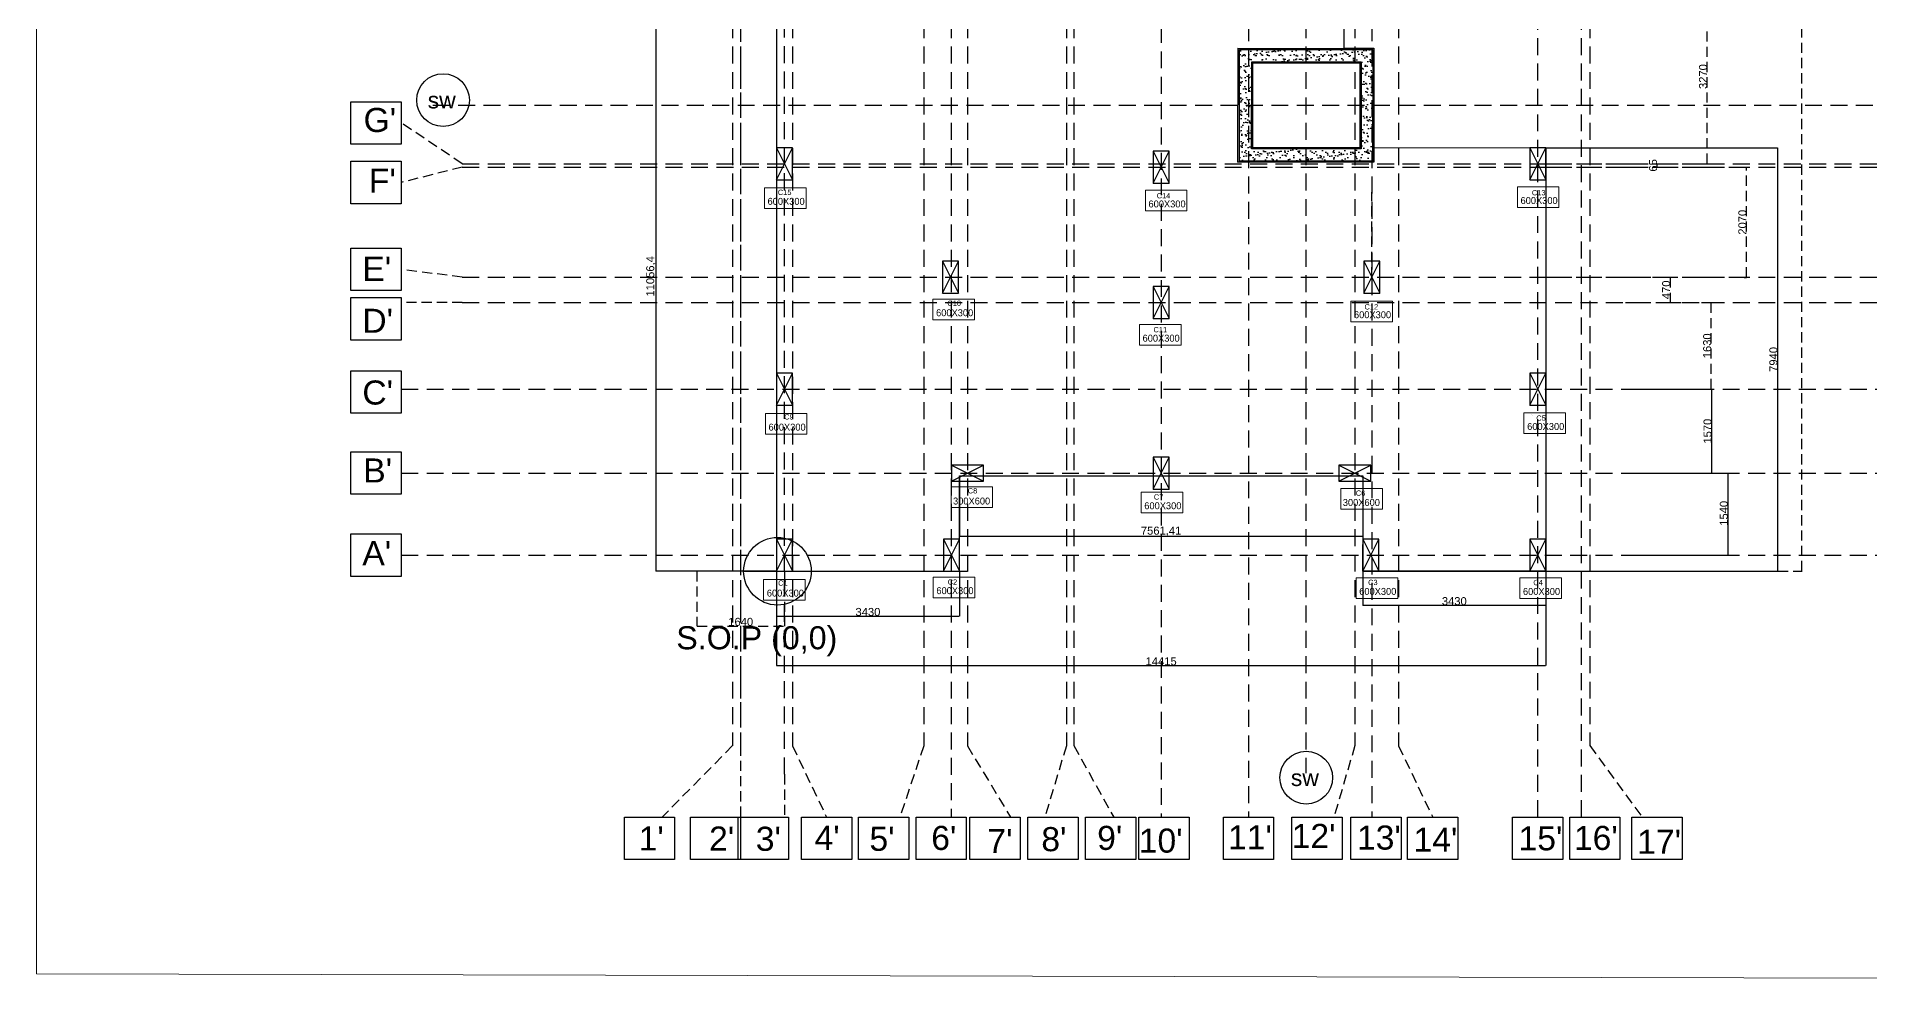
# Model space of a CAD drawing. Header units: millimetres. Extents: x -1932176 to 78768, y -1967 to 1266654.
# Drawn here: x -1674013 to -1639667, y 1223007 to 1240700 of the extents above; entities that cross this region are included whole.
import ezdxf

# ---------------------------------------------------------------- set-up
doc = ezdxf.new("R2010")
doc.units = ezdxf.units.MM
doc.linetypes.add('DASHDOTX2', pattern=[50.8, 25.4, -12.7, 0, -12.7])
doc.linetypes.add('DASHED2', pattern=[9.525, 6.35, -3.175])
for name, color, linetype, lineweight in [('CENTERLINE', 251, 'DASHDOTX2', 15), ('Layer2', 7, 'Continuous', 5), ('SHEET', 7, 'Continuous', 13), ('text', 252, 'Continuous', 5)]:
    doc.layers.add(name, color=color, linetype=linetype, lineweight=lineweight)
doc.styles.get("Standard").update_dxf_attribs({"font": 'arial.ttf'})
doc.dimstyles.new('ISO-25', dxfattribs={"dimtxt": 150, "dimasz": 2.5, "dimexe": 1.25, "dimexo": 0.625, "dimtad": 1, "dimtxsty": 'Standard', "dimcen": 2.5, "dimadec": 0, "dimazin": 0, "dimtfac": 1, "dimtmove": 0, "dimatfit": 3, "dimfxl": 1, "dimarcsym": 0})

# ---------------------------------------------------------------- blocks, each defined once
blk = doc.blocks.new('*D408')
at = {"color": 0, "linetype": 'DASHED2', "lineweight": -2, "ltscale": 30, "transparency": 16777216}
for p, q in [((-1660970, 1257657), (-1660818, 1257657)), ((-1660820, 1257654), (-1660820, 1227408)), ((-1660820, 1227406), (-1660821, 1227406))]:
    blk.add_line(p, q, dxfattribs=at)
at = {"color": 0, "linetype": 'DASHED2', "ltscale": 30, "transparency": 16777216}
for points in [[(-1660820, 1257654), (-1660819, 1257654), (-1660820, 1257657)], [(-1660820, 1227408), (-1660819, 1227408), (-1660820, 1227406)]]:
    blk.add_solid(points, dxfattribs=at)
at = {"layer": 'Defpoints', "color": 0, "linetype": 'DASHED2', "ltscale": 30, "transparency": 16777216}
for p in [(-1660970, 1257657), (-1660820, 1227406), (-1660820, 1227406)]:
    blk.add_point(p, dxfattribs=at)
at = {"color": 0, "linetype": 'DASHED2', "ltscale": 30, "transparency": 16777216, "insert": (-1660910, 1242531), "char_height": 150, "attachment_point": 5, "rotation": 90}
blk.add_mtext('30251,11', dxfattribs=at)
blk = doc.blocks.new('*D311')
at = {"color": 0, "lineweight": -2, "ltscale": 30, "transparency": 16777216}
for p, q in [((-1644239, 1232517), (-1642314, 1232517)), ((-1642315, 1230980), (-1642315, 1232515)), ((-1644239, 1230978), (-1642314, 1230978))]:
    blk.add_line(p, q, dxfattribs=at)
at = {"color": 0, "ltscale": 30, "transparency": 16777216}
for points in [[(-1642316, 1232515), (-1642315, 1232515), (-1642315, 1232517)], [(-1642316, 1230980), (-1642315, 1230980), (-1642315, 1230978)]]:
    blk.add_solid(points, dxfattribs=at)
at = {"layer": 'Defpoints', "color": 0, "ltscale": 30, "transparency": 16777216}
for p in [(-1644240, 1232517), (-1642315, 1232517), (-1644240, 1230978)]:
    blk.add_point(p, dxfattribs=at)
at = {"color": 0, "ltscale": 30, "transparency": 16777216, "insert": (-1642393, 1231763), "char_height": 150, "attachment_point": 5, "rotation": 90}
blk.add_mtext('1540', dxfattribs=at)
blk = doc.blocks.new('*D312')
at = {"color": 0, "lineweight": -2, "ltscale": 30, "transparency": 16777216}
for p, q in [((-1644239, 1234088), (-1642620, 1234088)), ((-1642621, 1232520), (-1642621, 1234086)), ((-1644239, 1232517), (-1642620, 1232517))]:
    blk.add_line(p, q, dxfattribs=at)
at = {"color": 0, "ltscale": 30, "transparency": 16777216}
for points in [[(-1642621, 1234086), (-1642620, 1234086), (-1642621, 1234088)], [(-1642621, 1232520), (-1642620, 1232520), (-1642621, 1232517)]]:
    blk.add_solid(points, dxfattribs=at)
at = {"layer": 'Defpoints', "color": 0, "ltscale": 30, "transparency": 16777216}
for p in [(-1644240, 1234088), (-1642621, 1234088), (-1644240, 1232517)]:
    blk.add_point(p, dxfattribs=at)
at = {"color": 0, "ltscale": 30, "transparency": 16777216, "insert": (-1642698, 1233303), "char_height": 150, "attachment_point": 5, "rotation": 90}
blk.add_mtext('1570', dxfattribs=at)
blk = doc.blocks.new('*D426')
at = {"color": 0, "linetype": 'DASHED2', "lineweight": -2, "ltscale": 30, "transparency": 16777216}
for p, q in [((-1644239, 1235718), (-1642627, 1235718)), ((-1642628, 1234091), (-1642628, 1235716)), ((-1644239, 1234088), (-1642627, 1234088))]:
    blk.add_line(p, q, dxfattribs=at)
at = {"color": 0, "linetype": 'DASHED2', "ltscale": 30, "transparency": 16777216}
for points in [[(-1642629, 1235716), (-1642628, 1235716), (-1642628, 1235718)], [(-1642629, 1234091), (-1642628, 1234091), (-1642628, 1234088)]]:
    blk.add_solid(points, dxfattribs=at)
at = {"layer": 'Defpoints', "color": 0, "linetype": 'DASHED2', "ltscale": 30, "transparency": 16777216}
for p in [(-1644240, 1235718), (-1642628, 1235718), (-1644240, 1234088)]:
    blk.add_point(p, dxfattribs=at)
at = {"color": 0, "linetype": 'DASHED2', "ltscale": 30, "transparency": 16777216, "insert": (-1642705, 1234903), "char_height": 150, "attachment_point": 5, "rotation": 90}
blk.add_mtext('1630', dxfattribs=at)
blk = doc.blocks.new('*D427')
at = {"color": 0, "linetype": 'DASHED2', "lineweight": -2, "ltscale": 30, "transparency": 16777216}
for p, q in [((-1644239, 1236188), (-1643396, 1236188)), ((-1643397, 1236185), (-1643397, 1235721)), ((-1644239, 1235718), (-1643396, 1235718))]:
    blk.add_line(p, q, dxfattribs=at)
at = {"color": 0, "linetype": 'DASHED2', "ltscale": 30, "transparency": 16777216}
for points in [[(-1643398, 1236185), (-1643397, 1236185), (-1643397, 1236188)], [(-1643398, 1235721), (-1643397, 1235721), (-1643397, 1235718)]]:
    blk.add_solid(points, dxfattribs=at)
at = {"layer": 'Defpoints', "color": 0, "linetype": 'DASHED2', "ltscale": 30, "transparency": 16777216}
for p in [(-1644240, 1236188), (-1644240, 1235718), (-1643397, 1235718)]:
    blk.add_point(p, dxfattribs=at)
at = {"color": 0, "linetype": 'DASHED2', "ltscale": 30, "transparency": 16777216, "insert": (-1643474, 1235953), "char_height": 150, "attachment_point": 5, "rotation": 90}
blk.add_mtext('470', dxfattribs=at)
blk = doc.blocks.new('*D313')
at = {"color": 0, "linetype": 'DASHED2', "lineweight": -2, "ltscale": 30, "transparency": 16777216}
for p, q in [((-1645729, 1238255), (-1641966, 1238254)), ((-1641968, 1236189), (-1641967, 1238251)), ((-1645730, 1236188), (-1641967, 1236187))]:
    blk.add_line(p, q, dxfattribs=at)
at = {"color": 0, "linetype": 'DASHED2', "ltscale": 30, "transparency": 16777216}
for points in [[(-1641968, 1238251), (-1641967, 1238251), (-1641967, 1238254)], [(-1641968, 1236189), (-1641968, 1236189), (-1641968, 1236187)]]:
    blk.add_solid(points, dxfattribs=at)
at = {"layer": 'Defpoints', "color": 0, "linetype": 'DASHED2', "ltscale": 30, "transparency": 16777216}
for p in [(-1645730, 1238255), (-1641967, 1238254), (-1645730, 1236188)]:
    blk.add_point(p, dxfattribs=at)
at = {"color": 0, "linetype": 'DASHED2', "ltscale": 30, "transparency": 16777216, "insert": (-1642045, 1237220), "char_height": 150, "attachment_point": 5, "rotation": 89.9857}
blk.add_mtext('2070', dxfattribs=at)
blk = doc.blocks.new('*D428')
at = {"color": 0, "linetype": 'DASHED2', "lineweight": -2, "ltscale": 30, "transparency": 16777216}
for p, q in [((-1645729, 1238318), (-1643641, 1238318)), ((-1645729, 1238255), (-1643641, 1238255)), ((-1643642, 1238257), (-1643642, 1238315))]:
    blk.add_line(p, q, dxfattribs=at)
at = {"color": 0, "linetype": 'DASHED2', "ltscale": 30, "transparency": 16777216}
for points in [[(-1643643, 1238315), (-1643642, 1238315), (-1643642, 1238318)], [(-1643643, 1238257), (-1643642, 1238257), (-1643642, 1238255)]]:
    blk.add_solid(points, dxfattribs=at)
at = {"layer": 'Defpoints', "color": 0, "linetype": 'DASHED2', "ltscale": 30, "transparency": 16777216}
for p in [(-1645730, 1238318), (-1645730, 1238255), (-1643642, 1238318)]:
    blk.add_point(p, dxfattribs=at)
at = {"color": 0, "linetype": 'DASHED2', "ltscale": 30, "transparency": 16777216, "insert": (-1643720, 1238286), "char_height": 150, "width": 711.12, "attachment_point": 5, "rotation": 90}
blk.add_mtext('65', dxfattribs=at)
blk = doc.blocks.new('*D429')
at = {"color": 0, "linetype": 'DASHED2', "lineweight": -2, "ltscale": 30, "transparency": 16777216}
for p, q in [((-1645729, 1241584), (-1642704, 1241584)), ((-1642705, 1238320), (-1642705, 1241581)), ((-1645729, 1238318), (-1642704, 1238318))]:
    blk.add_line(p, q, dxfattribs=at)
at = {"color": 0, "linetype": 'DASHED2', "ltscale": 30, "transparency": 16777216}
for points in [[(-1642705, 1241581), (-1642705, 1241581), (-1642705, 1241584)], [(-1642705, 1238320), (-1642705, 1238320), (-1642705, 1238318)]]:
    blk.add_solid(points, dxfattribs=at)
at = {"layer": 'Defpoints', "color": 0, "linetype": 'DASHED2', "ltscale": 30, "transparency": 16777216}
for p in [(-1645730, 1241584), (-1642705, 1241584), (-1645730, 1238318)]:
    blk.add_point(p, dxfattribs=at)
at = {"color": 0, "linetype": 'DASHED2', "ltscale": 30, "transparency": 16777216, "insert": (-1642782, 1239951), "char_height": 150, "attachment_point": 5, "rotation": 90}
blk.add_mtext('3270', dxfattribs=at)
blk = doc.blocks.new('*D314')
at = {"color": 0, "linetype": 'DASHED2', "lineweight": -2, "ltscale": 30, "transparency": 16777216}
for p, q in [((-1661638, 1230677), (-1661638, 1229649)), ((-1659998, 1230677), (-1659998, 1229649)), ((-1661635, 1229650), (-1660001, 1229650))]:
    blk.add_line(p, q, dxfattribs=at)
at = {"color": 0, "linetype": 'DASHED2', "ltscale": 30, "transparency": 16777216}
for points in [[(-1661635, 1229650), (-1661635, 1229650), (-1661638, 1229650)], [(-1660001, 1229650), (-1660001, 1229650), (-1659998, 1229650)]]:
    blk.add_solid(points, dxfattribs=at)
at = {"layer": 'Defpoints', "color": 0, "linetype": 'DASHED2', "ltscale": 30, "transparency": 16777216}
for p in [(-1661638, 1230678), (-1659998, 1230678), (-1659998, 1229650)]:
    blk.add_point(p, dxfattribs=at)
at = {"color": 0, "linetype": 'DASHED2', "ltscale": 30, "transparency": 16777216, "insert": (-1660818, 1229727), "char_height": 150, "attachment_point": 5}
blk.add_mtext('1640', dxfattribs=at)
blk = doc.blocks.new('*D315')
at = {"color": 0, "linetype": 'DASHED2', "lineweight": -2, "ltscale": 30, "transparency": 16777216}
for p, q in [((-1644757, 1253114), (-1640928, 1253114)), ((-1640929, 1230680), (-1640929, 1253112)), ((-1644239, 1230678), (-1640928, 1230678))]:
    blk.add_line(p, q, dxfattribs=at)
at = {"color": 0, "linetype": 'DASHED2', "ltscale": 30, "transparency": 16777216}
for points in [[(-1640929, 1253112), (-1640929, 1253112), (-1640929, 1253114)], [(-1640929, 1230680), (-1640929, 1230680), (-1640929, 1230678)]]:
    blk.add_solid(points, dxfattribs=at)
at = {"layer": 'Defpoints', "color": 0, "linetype": 'DASHED2', "ltscale": 30, "transparency": 16777216}
for p in [(-1644757, 1253114), (-1640929, 1253114), (-1644240, 1230678)]:
    blk.add_point(p, dxfattribs=at)
at = {"color": 0, "linetype": 'DASHED2', "ltscale": 30, "transparency": 16777216, "insert": (-1641020, 1241896), "char_height": 150, "attachment_point": 5, "rotation": 90}
blk.add_mtext('22436,59', dxfattribs=at)
blk = doc.blocks.new('*D440')
at = {"color": 0, "lineweight": -2, "ltscale": 30, "transparency": 16777216}
for p, q in [((-1660148, 1230677), (-1660148, 1228909)), ((-1645730, 1230678), (-1645730, 1228909)), ((-1660146, 1228910), (-1645733, 1228910))]:
    blk.add_line(p, q, dxfattribs=at)
at = {"color": 0, "ltscale": 30, "transparency": 16777216}
for points in [[(-1660146, 1228910), (-1660146, 1228909), (-1660148, 1228910)], [(-1645733, 1228910), (-1645733, 1228909), (-1645730, 1228910)]]:
    blk.add_solid(points, dxfattribs=at)
at = {"layer": 'Defpoints', "color": 0, "ltscale": 30, "transparency": 16777216}
for p in [(-1660148, 1230678), (-1645730, 1230679), (-1645730, 1228910)]:
    blk.add_point(p, dxfattribs=at)
at = {"color": 0, "ltscale": 30, "transparency": 16777216, "insert": (-1652939, 1228987), "char_height": 150, "attachment_point": 5}
blk.add_mtext('14415', dxfattribs=at)
blk = doc.blocks.new('*D445')
at = {"color": 0, "lineweight": -2, "ltscale": 30, "transparency": 16777216}
for p, q in [((-1645729, 1238618), (-1641386, 1238618)), ((-1641387, 1238615), (-1641387, 1230680)), ((-1645729, 1230678), (-1641386, 1230678))]:
    blk.add_line(p, q, dxfattribs=at)
at = {"color": 0, "ltscale": 30, "transparency": 16777216}
for points in [[(-1641388, 1238615), (-1641387, 1238615), (-1641387, 1238618)], [(-1641388, 1230680), (-1641387, 1230680), (-1641387, 1230678)]]:
    blk.add_solid(points, dxfattribs=at)
at = {"layer": 'Defpoints', "color": 0, "ltscale": 30, "transparency": 16777216}
for p in [(-1645730, 1238618), (-1645730, 1230678), (-1641387, 1230678)]:
    blk.add_point(p, dxfattribs=at)
at = {"color": 0, "ltscale": 30, "transparency": 16777216, "insert": (-1641464, 1234648), "char_height": 150, "attachment_point": 5, "rotation": 90}
blk.add_mtext('7940', dxfattribs=at)
blk = doc.blocks.new('*D446')
at = {"color": 0, "lineweight": -2, "ltscale": 30, "transparency": 16777216}
for p, q in [((-1660148, 1230679), (-1660149, 1229836)), ((-1656720, 1230677), (-1656720, 1229834)), ((-1660146, 1229837), (-1656723, 1229835))]:
    blk.add_line(p, q, dxfattribs=at)
at = {"color": 0, "ltscale": 30, "transparency": 16777216}
for points in [[(-1660146, 1229838), (-1660146, 1229837), (-1660149, 1229837)], [(-1656723, 1229835), (-1656723, 1229835), (-1656720, 1229835)]]:
    blk.add_solid(points, dxfattribs=at)
at = {"layer": 'Defpoints', "color": 0, "ltscale": 30, "transparency": 16777216}
for p in [(-1660148, 1230680), (-1656720, 1230678), (-1656720, 1229835)]:
    blk.add_point(p, dxfattribs=at)
at = {"color": 0, "ltscale": 30, "transparency": 16777216, "insert": (-1658434, 1229913), "char_height": 150, "attachment_point": 5, "rotation": 359.9635}
blk.add_mtext('3430', dxfattribs=at)
blk = doc.blocks.new('*D447')
at = {"color": 0, "lineweight": -2, "ltscale": 30, "transparency": 16777216}
for p, q in [((-1656720, 1232467), (-1656720, 1231332)), ((-1649159, 1232467), (-1649159, 1231332)), ((-1656718, 1231334), (-1649161, 1231334))]:
    blk.add_line(p, q, dxfattribs=at)
at = {"color": 0, "ltscale": 30, "transparency": 16777216}
for points in [[(-1656718, 1231334), (-1656718, 1231333), (-1656720, 1231334)], [(-1649161, 1231334), (-1649161, 1231333), (-1649159, 1231334)]]:
    blk.add_solid(points, dxfattribs=at)
at = {"layer": 'Defpoints', "color": 0, "ltscale": 30, "transparency": 16777216}
for p in [(-1656720, 1232468), (-1649159, 1232468), (-1649159, 1231334)]:
    blk.add_point(p, dxfattribs=at)
at = {"color": 0, "ltscale": 30, "transparency": 16777216, "insert": (-1652940, 1231424), "char_height": 150, "attachment_point": 5}
blk.add_mtext('7561,41', dxfattribs=at)
blk = doc.blocks.new('*D448')
at = {"color": 0, "lineweight": -2, "ltscale": 30, "transparency": 16777216}
for p, q in [((-1649159, 1230677), (-1649159, 1230036)), ((-1645730, 1230678), (-1645730, 1230037)), ((-1649156, 1230038), (-1645733, 1230039))]:
    blk.add_line(p, q, dxfattribs=at)
at = {"color": 0, "ltscale": 30, "transparency": 16777216}
for points in [[(-1649156, 1230038), (-1649156, 1230037), (-1649159, 1230038)], [(-1645733, 1230039), (-1645733, 1230038), (-1645730, 1230039)]]:
    blk.add_solid(points, dxfattribs=at)
at = {"layer": 'Defpoints', "color": 0, "ltscale": 30, "transparency": 16777216}
for p in [(-1649159, 1230678), (-1645730, 1230679), (-1645730, 1230039)]:
    blk.add_point(p, dxfattribs=at)
at = {"color": 0, "ltscale": 30, "transparency": 16777216, "insert": (-1647445, 1230115), "char_height": 150, "attachment_point": 5, "rotation": 0.0182}
blk.add_mtext('3430', dxfattribs=at)
blk = doc.blocks.new('*D449')
at = {"color": 0, "lineweight": -2, "ltscale": 30, "transparency": 16777216}
for p, q in [((-1660150, 1241734), (-1662410, 1241734)), ((-1662409, 1241731), (-1662409, 1230680)), ((-1660150, 1230678), (-1662410, 1230678))]:
    blk.add_line(p, q, dxfattribs=at)
at = {"color": 0, "ltscale": 30, "transparency": 16777216}
for points in [[(-1662409, 1241731), (-1662409, 1241731), (-1662409, 1241734)], [(-1662409, 1230680), (-1662409, 1230680), (-1662409, 1230678)]]:
    blk.add_solid(points, dxfattribs=at)
at = {"layer": 'Defpoints', "color": 0, "ltscale": 30, "transparency": 16777216}
for p in [(-1660150, 1241734), (-1662409, 1230678), (-1660150, 1230678)]:
    blk.add_point(p, dxfattribs=at)
at = {"color": 0, "ltscale": 30, "transparency": 16777216, "insert": (-1662500, 1236206), "char_height": 150, "attachment_point": 5, "rotation": 90}
blk.add_mtext('11056,4', dxfattribs=at)

msp = doc.modelspace()

# ---------------------------------------------------------------- hatches: boundary and pattern name
at = {"ltscale": 30}
h = msp.add_hatch(dxfattribs=at)
h.set_pattern_fill('AR-SAND', color=256, scale=3.2)
h.set_pattern_definition([(37.5, (-1640295.03, 1159737.72), (-5.1201, 156.61224), [0, -123.5456, 0, -138.176, 0, -132.08]), (7.5, (-1640295.03, 1159737.72), (143.84745, 229.38403), [0, -66.6496, 0, -111.3536, 0, -42.672]), (327.5, (-1640395, 1159737.72), (253.11756, 0.4599), [0, -40.64, 0, -146.304, 0, -191.008]), (317.5, (-1640395, 1159737.72), (244.33806, 71.3374), [0, -20.32, 0, -95.9104, 0, -109.728])])
h.paths.add_polyline_path([(-1651354.53075, 1240456.7781), (-1651472.42215, 1240456.80806), (-1651472.95393, 1238364.1895), (-1651354.53075, 1238364.16726)])
h.paths.add_polyline_path([(-1649360.6839, 1240456.27142), (-1651354.53075, 1240456.7781), (-1651354.53075, 1238364.16726), (-1649360.6839, 1238363.79291), (-1649360.6839, 1238593.75886), (-1651242.72736, 1238594.18949), (-1651242.42169, 1240214.2314), (-1651242.35394, 1240226.17927), (-1649360.6839, 1240226.17382)])
h.paths.add_polyline_path([(-1649043.24962, 1240456.19075), (-1649360.6839, 1240456.27142), (-1649360.6839, 1240226.17382), (-1649192.72371, 1240226.17334), (-1649193.09724, 1238593.72051), (-1649360.6839, 1238593.75886), (-1649360.6839, 1238363.79291), (-1649043.24962, 1238363.73331)])
h.paths.add_polyline_path([(-1648974.72372, 1240456.17334), (-1649043.24962, 1240456.19075), (-1649043.24962, 1238363.73331), (-1648975.11149, 1238363.72052)])

# ---------------------------------------------------------------- linework, layer by layer
at = {"color": 252, "linetype": 'DASHED2', "ltscale": 50}
for p, q in [((-1652940.78775, 1258996.92787), (-1652940.78775, 1226065.49093)), ((-1651301.61514, 1259032.26447), (-1651301.61514, 1226065.49093)), ((-1648990.334, 1259032.26447), (-1648990.334, 1226065.49093)), ((-1645879.85803, 1226065.49093), (-1645879.85803, 1259032.26447)), ((-1660970.28006, 1257656.98942), (-1660970.28006, 1227405.87526)), ((-1660819.55654, 1257656.98942), (-1660819.55654, 1227405.87526)), ((-1659998.19221, 1226869.73084), (-1659998.19221, 1257656.98942)), ((-1659849.7025, 1257656.98942), (-1659849.7025, 1227405.87526)), ((-1657388.89305, 1257656.98942), (-1657388.89305, 1227405.87526)), ((-1656874.672, 1257656.98942), (-1656874.672, 1226065.49093)), ((-1656569.672, 1257656.98942), (-1656569.672, 1227405.87526)), ((-1654715.60566, 1257656.98942), (-1654715.60566, 1227405.87526)), ((-1654576.17096, 1257656.98942), (-1654576.17096, 1227405.87526)), ((-1650227.40651, 1257656.98942), (-1650227.40651, 1226893.34842)), ((-1649308.1141, 1257656.98942), (-1649308.1141, 1227405.87526)), ((-1648488.89305, 1257656.98942), (-1648488.89305, 1227405.87526)), ((-1645062.51329, 1226065.49093), (-1645062.51329, 1257656.98942)), ((-1644907.26066, 1257656.98942), (-1644907.26066, 1227405.87526)), ((-1666589.81027, 1239413.07317), (-1638670.86297, 1239413.07317)), ((-1666035.6106, 1238317.55902), (-1639246.57118, 1238317.55902)), ((-1666035.6106, 1238254.74622), (-1639246.57118, 1238254.74622)), ((-1666035.6106, 1236187.55585), (-1639246.57118, 1236187.55585)), ((-1666035.6106, 1235718.20541), (-1639246.57118, 1235718.20541)), ((-1667179.44694, 1234088.06397), (-1636942.47964, 1234088.06397)), ((-1667179.44694, 1232517.16141), (-1636942.47964, 1232517.16141)), ((-1667179.44694, 1230977.55545), (-1636942.47964, 1230977.55545))]:
    msp.add_line(p, q, dxfattribs=at)
at = {"ltscale": 30}
for p, q in [((-1649512.34971, 1241690.7493), (-1649512.35287, 1240480.74483)), ((-1660147.38269, 1236025.55682), (-1660148.19221, 1230677.55545)), ((-1645730.4034, 1236045.55682), (-1645730.4034, 1230677.55545)), ((-1656720.38324, 1230677.55545), (-1656720.38324, 1232467.55545)), ((-1656720.38324, 1232467.55545), (-1649158.97449, 1232467.55545)), ((-1649158.97449, 1232467.55545), (-1649158.97449, 1230677.55545)), ((-1656719.57372, 1230677.55545), (-1656569.672, 1230677.55545)), ((-1649159.02191, 1230677.55545), (-1649158.21238, 1230677.55545)), ((-1648858.21238, 1230677.55545), (-1645729.85803, 1230677.55545))]:
    msp.add_line(p, q, dxfattribs=at)
for p, q in [((-1651500.0893, 1240481.95684), (-1651504.94667, 1238344.1895)), ((-1648974.72372, 1240456.17334), (-1648975.11149, 1238363.72052)), ((-1648954.72372, 1240476.17334), (-1648955.17589, 1238343.72052)), ((-1651242.42169, 1240214.2314), (-1651242.72736, 1238594.18949)), ((-1651222.72359, 1238614.18543), (-1651222.72359, 1240206.17921)), ((-1649212.72796, 1240206.1734), (-1649213.06588, 1238614.02943)), ((-1649212.72371, 1240226.17758), (-1649212.72371, 1240226.1734)), ((-1649192.72371, 1240226.17334), (-1649193.09724, 1238593.72051)), ((-1660148.19221, 1238617.55902), (-1659848.19221, 1238017.55902)), ((-1660148.19221, 1238017.55902), (-1659848.19221, 1238617.55902)), ((-1653090.78775, 1238554.74622), (-1652790.78775, 1237954.74622)), ((-1653090.78775, 1237954.74622), (-1652790.78775, 1238554.74622)), ((-1646029.85803, 1238617.56009), (-1645729.85803, 1238017.56009)), ((-1646029.85803, 1238017.56009), (-1645729.85803, 1238617.56009)), ((-1657037.4521, 1236487.55585), (-1656737.4521, 1235887.55585)), ((-1657037.4521, 1235887.55585), (-1656737.4521, 1236487.55585)), ((-1649140.334, 1236487.55585), (-1648840.334, 1235887.55585)), ((-1649140.334, 1235887.55585), (-1648840.334, 1236487.55585)), ((-1653091.16088, 1236018.20541), (-1652791.16088, 1235418.20541)), ((-1653091.16088, 1235418.20541), (-1652791.16088, 1236018.20541)), ((-1660148.19221, 1234388.06397), (-1659848.19221, 1233788.06397)), ((-1660148.19221, 1233788.06397), (-1659848.19221, 1234388.06397)), ((-1646029.85803, 1233788.06403), (-1645729.85803, 1234388.06403)), ((-1653091.16088, 1232817.16141), (-1652791.16088, 1232217.16141)), ((-1653091.16088, 1232217.16141), (-1652791.16088, 1232817.16141)), ((-1656869.672, 1232367.16141), (-1656269.672, 1232667.16141)), ((-1656869.672, 1232667.16141), (-1656269.672, 1232367.16141)), ((-1649608.1141, 1232367.16141), (-1649008.1141, 1232667.16141)), ((-1649608.1141, 1232667.16141), (-1649008.1141, 1232367.16141)), ((-1660148.19221, 1231277.55545), (-1659848.19221, 1230677.55545)), ((-1660148.19221, 1230677.55545), (-1659848.19221, 1231277.55545)), ((-1657019.57372, 1231277.55545), (-1656719.57372, 1230677.55545)), ((-1657019.57372, 1230677.55545), (-1656719.57372, 1231277.55545)), ((-1649158.21238, 1231277.55545), (-1648858.21238, 1230677.55545)), ((-1649158.21238, 1230677.55545), (-1648858.21238, 1231277.55545)), ((-1646029.85803, 1231277.55545), (-1645729.85803, 1230677.55545)), ((-1646029.85803, 1230677.55545), (-1645729.85803, 1231277.55545))]:
    msp.add_line(p, q)
at = {"transparency": 16777216}
for p, q in [((-1651500.0893, 1240481.95684), (-1648954.72372, 1240476.17334)), ((-1651472.44225, 1240456.82885), (-1651472.42215, 1240456.82885)), ((-1651472.42215, 1240456.80806), (-1648974.72372, 1240456.17334)), ((-1651242.35394, 1240226.17927), (-1649192.72371, 1240226.17334)), ((-1651222.72359, 1240206.17921), (-1649212.72796, 1240206.1734)), ((-1649192.72829, 1240206.17334), (-1649192.72373, 1240206.17334))]:
    msp.add_line(p, q, dxfattribs=at)
at = {"linetype": 'ByBlock', "transparency": 33554687}
for p, q in [((-1651472.95393, 1238364.1895), (-1651472.42215, 1240456.82885)), ((-1651242.72736, 1238594.18949), (-1651242.35394, 1240226.17927)), ((-1651222.72359, 1240226.17478), (-1651222.72359, 1240226.17921)), ((-1649193.09724, 1238593.72051), (-1651242.72736, 1238594.18949)), ((-1651242.72359, 1238614.18949), (-1651242.72386, 1238614.18949)), ((-1649213.06588, 1238614.02943), (-1651222.72359, 1238614.18543)), ((-1648955.17589, 1238343.72052), (-1651504.94667, 1238344.1895)), ((-1648975.11149, 1238363.72052), (-1651472.95393, 1238364.1895)), ((-1657037.4521, 1235887.55585), (-1656737.4521, 1235887.55585)), ((-1656874.67658, 1236057.55585), (-1656874.672, 1236057.55585)), ((-1656772.58945, 1231107.04733), (-1656772.53147, 1231107.04733)), ((-1657018.15929, 1230907.55585), (-1657018.15928, 1230907.54772)), ((-1656998.15929, 1230927.55585), (-1656998.16741, 1230927.55585)), ((-1656998.06582, 1230677.55545), (-1656998.06578, 1230677.4647)), ((-1649100.24432, 1230631.23724), (-1649100.24429, 1230631.14648))]:
    msp.add_line(p, q, dxfattribs=at)
at = {"color": 252, "ltscale": 30}
for p, q in [((-1667179.44694, 1239479.59613), (-1667179.44694, 1238683.64409)), ((-1667179.44694, 1238363.31218), (-1667179.44694, 1237567.36014)), ((-1667179.44694, 1236735.78266), (-1667179.44694, 1235939.83062)), ((-1667179.44694, 1235807.50303), (-1667179.44694, 1235011.55099)), ((-1667179.44694, 1234436.01501), (-1667179.44694, 1233640.06297)), ((-1667179.44694, 1232915.13743), (-1667179.44694, 1232119.18539)), ((-1667179.44694, 1231375.53147), (-1667179.44694, 1230579.57943)), ((-1662056.58323, 1226065.49093), (-1662056.58323, 1225269.53889)), ((-1660819.13988, 1226065.49093), (-1660819.13988, 1225269.53889)), ((-1659923.00724, 1226065.49093), (-1659923.00724, 1225269.53889)), ((-1658737.41254, 1226065.49093), (-1658737.41254, 1225269.53889)), ((-1657665.43818, 1226065.49093), (-1657665.43818, 1225269.53889)), ((-1656590.29711, 1226065.49093), (-1656590.29711, 1225269.53889)), ((-1655578.6984, 1226065.49093), (-1655578.6984, 1225269.53889)), ((-1654496.81572, 1226065.49093), (-1654496.81572, 1225269.53889)), ((-1653411.58022, 1226065.49093), (-1653411.58022, 1225269.53889)), ((-1652415.69469, 1226065.49093), (-1652415.69469, 1225269.53889)), ((-1652415.69469, 1226065.49093), (-1652415.69469, 1225269.53889)), ((-1650830.3307, 1226065.49093), (-1650830.3307, 1225269.53889)), ((-1649549.38991, 1226065.49093), (-1649549.38991, 1225269.53889)), ((-1648443.41201, 1226065.49093), (-1648443.41201, 1225269.53889)), ((-1647378.31842, 1226065.49093), (-1647378.31842, 1225269.53889)), ((-1645408.57359, 1226065.49093), (-1645408.57359, 1225269.53889)), ((-1644339.66905, 1226068.18142), (-1644339.66905, 1225272.22938)), ((-1643173.79089, 1226068.18142), (-1643173.79089, 1225272.22938))]:
    msp.add_line(p, q, dxfattribs=at)
at = {"color": 252, "linetype": 'DASHED2', "ltscale": 30}
for p, q in [((-1666035.6106, 1238317.55902), (-1667179.44694, 1239081.62011)), ((-1666035.6106, 1238254.74622), (-1667179.44694, 1237965.33616)), ((-1648990.334, 1236187.55585), (-1648990.334, 1237783.57028)), ((-1666035.6106, 1236187.55585), (-1667179.44694, 1236337.80664)), ((-1666035.6106, 1235718.20541), (-1667179.44694, 1235718.20541)), ((-1660970.28006, 1227407.12526), (-1662292.87051, 1226065.49093)), ((-1660819.13988, 1227408.37526), (-1660819.13988, 1226065.49093)), ((-1659849.7025, 1227405.87526), (-1659208.69698, 1226065.49093)), ((-1657388.89305, 1227405.87526), (-1657835.30569, 1226065.49093)), ((-1656569.672, 1227405.87526), (-1655762.6918, 1226065.49093)), ((-1654715.60566, 1227405.87526), (-1655117.35037, 1226065.49093)), ((-1654576.17096, 1227407.12526), (-1653825.76676, 1226065.49093)), ((-1649308.1141, 1227407.12526), (-1649701.48155, 1226065.49093)), ((-1648488.89305, 1227405.87526), (-1647849.60286, 1226065.49093)), ((-1644907.26066, 1227407.12526), (-1643924.23454, 1226065.49093)), ((-1659998.19221, 1226869.73084), (-1659998.19221, 1226065.49093))]:
    msp.add_line(p, q, dxfattribs=at)
at = {"color": 2}
msp.add_line((-1646029.85803, 1234388.06403), (-1645729.85803, 1233788.06403), dxfattribs=at)
at = {"color": 252, "linetype": 'ByBlock', "true_color": 0x939598, "transparency": 33554687}
for p, q in [((-1646003.09727, 1233622.56748), (-1646003.08914, 1233622.56748)), ((-1645983.09727, 1233602.56748), (-1645983.09727, 1233602.55935)), ((-1646003.19074, 1233372.56708), (-1646003.19078, 1233372.47633))]:
    msp.add_line(p, q, dxfattribs=at)
at = {"transparency": 16777216}
for points in [[(-1660149.7025, 1241733.95739), (-1660147.38269, 1236025.55682)], [(-1649512.35287, 1240480.74483), (-1648954.77211, 1240480.74338), (-1648955.11727, 1238618.24398), (-1645729.85803, 1238617.56009), (-1645730.4034, 1236045.55682)], [(-1660763.18562, 1230677.55545), (-1656719.57372, 1230677.55545)], [(-1660148.19221, 1230677.55545), (-1656720.38324, 1230677.55545)]]:
    msp.add_lwpolyline(points, dxfattribs=at)
at = {"color": 252, "ltscale": 30}
for points in [[(-1667179.44694, 1238683.64409), (-1668122.01582, 1238683.64409), (-1668122.01582, 1239479.59613), (-1667179.44694, 1239479.59613)], [(-1667179.44694, 1237567.36014), (-1668122.01582, 1237567.36014), (-1668122.01582, 1238363.31218), (-1667179.44694, 1238363.31218)], [(-1667179.44694, 1235939.83062), (-1668122.01582, 1235939.83062), (-1668122.01582, 1236735.78266), (-1667179.44694, 1236735.78266)], [(-1667179.44694, 1235011.55099), (-1668122.01582, 1235011.55099), (-1668122.01582, 1235807.50303), (-1667179.44694, 1235807.50303)], [(-1667179.44694, 1233640.06297), (-1668122.01582, 1233640.06297), (-1668122.01582, 1234436.01501), (-1667179.44694, 1234436.01501)], [(-1667179.44694, 1232119.18539), (-1668122.01582, 1232119.18539), (-1668122.01582, 1232915.13743), (-1667179.44694, 1232915.13743)], [(-1667179.44694, 1230579.57943), (-1668122.01582, 1230579.57943), (-1668122.01582, 1231375.53147), (-1667179.44694, 1231375.53147)], [(-1662056.58323, 1225269.53889), (-1662999.15211, 1225269.53889), (-1662999.15211, 1226065.49093), (-1662056.58323, 1226065.49093)], [(-1660819.13988, 1225269.53889), (-1661761.70876, 1225269.53889), (-1661761.70876, 1226065.49093), (-1660819.13988, 1226065.49093)], [(-1659923.00724, 1225269.53889), (-1660865.57612, 1225269.53889), (-1660865.57612, 1226065.49093), (-1659923.00724, 1226065.49093)], [(-1658737.41254, 1225269.53889), (-1659679.98142, 1225269.53889), (-1659679.98142, 1226065.49093), (-1658737.41254, 1226065.49093)], [(-1657665.43818, 1225269.53889), (-1658608.00706, 1225269.53889), (-1658608.00706, 1226065.49093), (-1657665.43818, 1226065.49093)], [(-1656590.29711, 1225269.53889), (-1657532.86599, 1225269.53889), (-1657532.86599, 1226065.49093), (-1656590.29711, 1226065.49093)], [(-1655578.6984, 1225269.53889), (-1656521.26728, 1225269.53889), (-1656521.26728, 1226065.49093), (-1655578.6984, 1226065.49093)], [(-1654496.81572, 1225269.53889), (-1655439.3846, 1225269.53889), (-1655439.3846, 1226065.49093), (-1654496.81572, 1226065.49093)], [(-1653411.58022, 1225269.53889), (-1654354.1491, 1225269.53889), (-1654354.1491, 1226065.49093), (-1653411.58022, 1226065.49093)], [(-1652415.69469, 1225269.53889), (-1653358.26357, 1225269.53889), (-1653358.26357, 1226065.49093), (-1652415.69469, 1226065.49093)], [(-1652415.69469, 1225269.53889), (-1653358.26357, 1225269.53889), (-1653358.26357, 1226065.49093), (-1652415.69469, 1226065.49093)], [(-1650830.3307, 1225269.53889), (-1651772.89958, 1225269.53889), (-1651772.89958, 1226065.49093), (-1650830.3307, 1226065.49093)], [(-1649549.38991, 1225269.53889), (-1650491.95879, 1225269.53889), (-1650491.95879, 1226065.49093), (-1649549.38991, 1226065.49093)], [(-1648443.41201, 1225269.53889), (-1649385.9809, 1225269.53889), (-1649385.9809, 1226065.49093), (-1648443.41201, 1226065.49093)], [(-1647378.31842, 1225269.53889), (-1648320.8873, 1225269.53889), (-1648320.8873, 1226065.49093), (-1647378.31842, 1226065.49093)], [(-1645408.57359, 1225269.53889), (-1646351.14247, 1225269.53889), (-1646351.14247, 1226065.49093), (-1645408.57359, 1226065.49093)], [(-1644339.66905, 1225272.22938), (-1645282.23793, 1225272.22938), (-1645282.23793, 1226068.18142), (-1644339.66905, 1226068.18142)], [(-1643173.79089, 1225272.22938), (-1644116.35978, 1225272.22938), (-1644116.35978, 1226068.18142), (-1643173.79089, 1226068.18142)]]:
    msp.add_lwpolyline(points, dxfattribs=at)
for points in [[(-1660148.19221, 1238017.55902), (-1659848.19221, 1238017.55902), (-1659848.19221, 1238617.55902), (-1660148.19221, 1238617.55902)], [(-1653090.78775, 1237954.74622), (-1652790.78775, 1237954.74622), (-1652790.78775, 1238554.74622), (-1653090.78775, 1238554.74622)], [(-1646029.85803, 1238017.56009), (-1645729.85803, 1238017.56009), (-1645729.85803, 1238617.56009), (-1646029.85803, 1238617.56009)], [(-1657037.4521, 1235887.55585), (-1656737.4521, 1235887.55585), (-1656737.4521, 1236487.55585), (-1657037.4521, 1236487.55585)], [(-1649140.334, 1235887.55585), (-1648840.334, 1235887.55585), (-1648840.334, 1236487.55585), (-1649140.334, 1236487.55585)], [(-1653091.16088, 1235418.20541), (-1652791.16088, 1235418.20541), (-1652791.16088, 1236018.20541), (-1653091.16088, 1236018.20541)], [(-1660148.19221, 1233788.06397), (-1659848.19221, 1233788.06397), (-1659848.19221, 1234388.06397), (-1660148.19221, 1234388.06397)], [(-1646029.85803, 1233788.06403), (-1645729.85803, 1233788.06403), (-1645729.85803, 1234388.06403), (-1646029.85803, 1234388.06403)], [(-1653091.16088, 1232217.16141), (-1652791.16088, 1232217.16141), (-1652791.16088, 1232817.16141), (-1653091.16088, 1232817.16141)], [(-1656869.672, 1232367.16141), (-1656269.672, 1232367.16141), (-1656269.672, 1232667.16141), (-1656869.672, 1232667.16141)], [(-1649608.1141, 1232367.16141), (-1649008.1141, 1232367.16141), (-1649008.1141, 1232667.16141), (-1649608.1141, 1232667.16141)], [(-1660148.19221, 1230677.55545), (-1659848.19221, 1230677.55545), (-1659848.19221, 1231277.55545), (-1660148.19221, 1231277.55545)], [(-1657019.57372, 1230677.55545), (-1656719.57372, 1230677.55545), (-1656719.57372, 1231277.55545), (-1657019.57372, 1231277.55545)], [(-1649158.21238, 1230677.55545), (-1648858.21238, 1230677.55545), (-1648858.21238, 1231277.55545), (-1649158.21238, 1231277.55545)], [(-1646029.85803, 1230677.55545), (-1645729.85803, 1230677.55545), (-1645729.85803, 1231277.55545), (-1646029.85803, 1231277.55545)]]:
    msp.add_lwpolyline(points, close=True)
at = {"ltscale": 30}
msp.add_lwpolyline([(-1645731.21294, 1230677.55545), (-1649159.02191, 1230677.55545), (-1649159.00865, 1231177.96444)], dxfattribs=at)
at = {"color": 252, "ltscale": 30}
for centre in [(-1666396.83636, 1239510.00529), (-1650219.92381, 1226806.82186)]:
    msp.add_circle(centre, 493.80749, dxfattribs=at)
at = {"ltscale": 30}
msp.add_circle((-1660129.13896, 1230677.55545), 634.04666, dxfattribs=at)
at = {"layer": 'Layer2', "color": 252, "true_color": 0x939598, "transparency": 33554687}
for points in [[(-1660374.22782, 1237867.72047), (-1659594.48341, 1237867.72047), (-1659594.48341, 1237480.5399), (-1660374.22782, 1237480.5399)], [(-1646262.54457, 1237882.76627), (-1645482.80016, 1237882.76627), (-1645482.80016, 1237495.5857), (-1646262.54457, 1237495.5857)], [(-1653235.06725, 1237818.86239), (-1652455.32283, 1237818.86239), (-1652455.32283, 1237431.68182), (-1653235.06725, 1237431.68182)], [(-1657215.76338, 1235778.95993), (-1656436.01897, 1235778.95993), (-1656436.01897, 1235391.77935), (-1657215.76338, 1235391.77935)], [(-1649384.27762, 1235742.12726), (-1648604.53321, 1235742.12726), (-1648604.53321, 1235354.94668), (-1649384.27762, 1235354.94668)], [(-1653346.0193, 1235301.98847), (-1652566.27488, 1235301.98847), (-1652566.27488, 1234914.80789), (-1653346.0193, 1234914.80789)], [(-1660356.30466, 1233634.17365), (-1659576.56025, 1233634.17365), (-1659576.56025, 1233246.99307), (-1660356.30466, 1233246.99307)], [(-1646138.70201, 1233646.43186), (-1645358.95759, 1233646.43186), (-1645358.95759, 1233259.25129), (-1646138.70201, 1233259.25129)], [(-1656876.5891, 1232258.15426), (-1656096.84469, 1232258.15426), (-1656096.84469, 1231870.97368), (-1656876.5891, 1231870.97368)], [(-1653314.05136, 1232160.51673), (-1652534.30695, 1232160.51673), (-1652534.30695, 1231773.33615), (-1653314.05136, 1231773.33615)], [(-1649572.4821, 1232230.85732), (-1648792.73769, 1232230.85732), (-1648792.73769, 1231843.67674), (-1649572.4821, 1231843.67674)], [(-1660388.06442, 1230523.30434), (-1659608.32, 1230523.30434), (-1659608.32, 1230136.12376), (-1660388.06442, 1230136.12376)], [(-1657210.18478, 1230568.37103), (-1656430.44037, 1230568.37103), (-1656430.44037, 1230181.19046), (-1657210.18478, 1230181.19046)], [(-1649285.73919, 1230555.06865), (-1648505.99478, 1230555.06865), (-1648505.99478, 1230167.88807), (-1649285.73919, 1230167.88807)], [(-1646217.28418, 1230553.03899), (-1645437.53977, 1230553.03899), (-1645437.53977, 1230165.85841), (-1646217.28418, 1230165.85841)]]:
    msp.add_lwpolyline(points, close=True, dxfattribs=at)
at = {"layer": 'SHEET'}
msp.add_lwpolyline([(-1674012.96072, 1266653.90987), (-1620690.82676, 1266529.38276), (-1620690.82676, 1223006.71941), (-1674012.96072, 1223131.24652)], close=True, dxfattribs=at)

# ---------------------------------------------------------------- texts
at = {"color": 252, "ltscale": 30}
for p in [(-1666684.21188, 1239353.86155), (-1650507.29932, 1226650.67812)]:
    msp.add_text('sw', height=307.251906, dxfattribs=at).set_placement(p)
at = {"color": 7, "linetype": 'DASHDOTX2', "lineweight": 15, "ltscale": 1000020000.0, "transparency": 33554671}
msp.add_text('S.O.P (0,0)', height=432, dxfattribs=at).set_placement((-1662025.76061, 1229213.88882))
at = {"layer": 'CENTERLINE'}
for s, p in [("G'", (-1667886.58854, 1238911.87012)), ("F'", (-1667786.25436, 1237771.48762)), ("E'", (-1667909.46665, 1236120.60919)), ("D'", (-1667909.46665, 1235147.06125)), ("C'", (-1667909.46665, 1233801.90885)), ("B'", (-1667892.11818, 1232340.6014)), ("A'", (-1667909.46665, 1230790.60928)), ("1'", (-1662730.82996, 1225441.69115)), ("2'", (-1661410.73041, 1225439.85602)), ("3'", (-1660535.94648, 1225435.35621)), ("4'", (-1659434.34726, 1225453.32923)), ("5'", (-1658405.63419, 1225435.35621)), ("6'", (-1657247.3374, 1225451.54367)), ("7'", (-1656194.35396, 1225394.90094)), ("8'", (-1655184.15642, 1225428.30928)), ("9'", (-1654137.80355, 1225452.62164)), ("10'", (-1653358.26357, 1225400.86758)), ("11'", (-1651685.22088, 1225463.28559)), ("12'", (-1650491.95879, 1225488.6492)), ("13'", (-1649268.54333, 1225458.21643)), ("14'", (-1648208.62908, 1225418.95495)), ("15'", (-1646240.17758, 1225444.33774)), ("16'", (-1645202.53201, 1225451.78421)), ("17'", (-1644016.23673, 1225379.15452))]:
    msp.add_text(s, height=451.238833, dxfattribs=at).set_placement(p)
at = {"layer": 'Layer2', "color": 252, "linetype": 'ByBlock', "lineweight": 9, "true_color": 0x939598, "transparency": 16777216, "char_height": 130, "attachment_point": 1}
for s, insert in [('{\\fCentury Gothic|b0|i0|c0|p34;600X300}', (-1660315.25377, 1237676.76761)), ('{\\fCentury Gothic|b0|i0|c0|p34;600X300}', (-1653176.0932, 1237627.90953)), ('{\\fCentury Gothic|b0|i0|c0|p34;600X300}', (-1646203.57052, 1237691.81341)), ('{\\fCentury Gothic|b0|i0|c0|p34;600X300}', (-1657156.78933, 1235588.00706)), ('{\\fCentury Gothic|b0|i0|c0|p34;600X300}', (-1649325.30358, 1235551.17439)), ('{\\fCentury Gothic|b0|i0|c0|p34;600X300}', (-1653287.04525, 1235111.0356)), ('{\\fCentury Gothic|b0|i0|c0|p34;600X300}', (-1660297.33061, 1233443.22078)), ('{\\fCentury Gothic|b0|i0|c0|p34;600X300}', (-1646079.72796, 1233455.479)), ('{\\fCentury Gothic|b0|i0|c0|p34;300X600}', (-1656838.81655, 1232058.21767)), ('{\\fCentury Gothic|b0|i0|c0|p34;300X600}', (-1649534.70955, 1232030.92073)), ('{\\fCentury Gothic|b0|i0|c0|p34;600X300}', (-1653255.07731, 1231969.56387)), ('{\\fCentury Gothic|b0|i0|c0|p34;600X300}', (-1660329.09037, 1230332.35147)), ('{\\fCentury Gothic|b0|i0|c0|p34;600X300}', (-1657151.21073, 1230377.41817)), ('{\\fCentury Gothic|b0|i0|c0|p34;600X300}', (-1649226.76514, 1230364.11579)), ('{\\fCentury Gothic|b0|i0|c0|p34;600X300}', (-1646158.31013, 1230362.08612))]:
    msp.add_mtext_dynamic_manual_height_columns(s, width=741.9718666, gutter_width=57.3737, heights=[0], dxfattribs=dict(at, insert=insert))
at = {"layer": 'text', "color": 252, "true_color": 0x939598, "transparency": 16777216, "char_height": 99.743185, "attachment_point": 1}
for s, insert in [('C15', (-1660122.04875, 1237831.14106)), ('C14', (-1653022.01594, 1237767.09037)), ('C13', (-1645990.65623, 1237823.88369)), ('C10', (-1656945.10332, 1235751.0444)), ('C12', (-1649127.71977, 1235683.99282)), ('C11', (-1653082.56837, 1235255.52634)), ('C9', (-1660003.98256, 1233621.20451)), ('C5', (-1645908.14317, 1233597.96727)), ('C8', (-1656563.34992, 1232235.19218)), ('C7', (-1653075.80739, 1232120.05396)), ('C6', (-1649290.89755, 1232191.28091)), ('C1', (-1660117.23631, 1230505.46251)), ('C2', (-1656939.08601, 1230525.66503)), ('C3', (-1649060.72219, 1230517.69773)), ('C4', (-1645964.05381, 1230515.20197))]:
    msp.add_mtext_dynamic_manual_height_columns(s, width=1.2192188, gutter_width=1, heights=[0], dxfattribs=dict(at, insert=insert))

# ---------------------------------------------------------------- dimensions: what is measured, and where the dimension line sits
at = {"color": 252, "linetype": 'DASHED2', "ltscale": 30}
for base, p1, p2, picture, middle in [((-1660819.55654, 1227405.87526), (-1660970.28006, 1257656.98942), (-1660819.55654, 1227405.87526), '*D408', (-1660910.32479, 1242531.43234)), ((-1640929.05011, 1253114.1454), (-1644240.02398, 1230677.55111), (-1644757.38335, 1253114.1454), '*D315', (-1641019.81835, 1241895.84826))]:
    dim = msp.add_linear_dim(base=base, p1=p1, p2=p2, angle=90, dimstyle='ISO-25', dxfattribs=at)
    dim.commit()
    dim.dimension.update_dxf_attribs({"geometry": picture, "text_midpoint": middle})
at = {"color": 252, "ltscale": 30}
for base, p1, p2, picture, middle in [((-1662408.94769, 1230677.55545), (-1660149.7025, 1241733.95739), (-1660149.7025, 1230677.55545), '*D449', (-1662499.71594, 1236205.75642)), ((-1641387.14181, 1230677.55545), (-1645729.85803, 1238617.56009), (-1645729.85803, 1230677.55545), '*D445', (-1641464.35276, 1234647.55777))]:
    dim = msp.add_linear_dim(base=base, p1=p1, p2=p2, angle=90, dimstyle='ISO-25', dxfattribs=at)
    dim.commit()
    dim.dimension.update_dxf_attribs({"geometry": picture, "text_midpoint": middle})
at = {"color": 252, "linetype": 'DASHED2', "ltscale": 30}
for base, p1, p2, angle, text, picture, middle, dimtype in [((-1642705.01164, 1241583.95739), (-1645729.85803, 1238317.56009), (-1645729.85803, 1241583.95739), 90, '3270', '*D429', (-1642705.01164, 1239950.75874), 160), ((-1643642.39425, 1238317.56009), (-1645729.85803, 1238254.74622), (-1645729.85803, 1238317.56009), 90, '65', '*D428', (-1643642.39425, 1238286.15315), 160), ((-1643397.18445, 1235718.20541), (-1644240.02273, 1236187.55585), (-1644240.02313, 1235718.20541), 269.999950368, '470', '*D427', (-1643397.18445, 1235952.88063), 161)]:
    dim = msp.add_linear_dim(base=base, p1=p1, p2=p2, angle=angle, text=text, dimstyle='ISO-25', dxfattribs=at)
    dim.commit()
    dim.dimension.update_dxf_attribs({"geometry": picture, "text_midpoint": middle, "dimtype": dimtype})
dim = msp.add_aligned_dim(p1=(-1645730.37329, 1236187.55585), p2=(-1645729.85803, 1238254.74622), distance=-3762.4377, text='2070', dimstyle='ISO-25', dxfattribs=at)
dim.commit()
dim.dimension.update_dxf_attribs({"geometry": '*D313', "text_midpoint": (-1642044.88903, 1237220.23246)})
dim = msp.add_linear_dim(base=(-1642628.14715, 1235718.20541), p1=(-1644240.02313, 1234088.06397), p2=(-1644240.02313, 1235718.20541), angle=90, text='1630', dimstyle='ISO-25', dxfattribs=at)
dim.commit()
dim.dimension.update_dxf_attribs({"geometry": '*D426', "text_midpoint": (-1642705.40926, 1234903.13469)})
at = {"color": 252, "ltscale": 30}
for p1, p2, distance, text, picture, middle in [((-1644240.02353, 1232517.16141), (-1644240.02313, 1234088.06397), -1619.23133, '1570', '*D312', (-1642698.00275, 1233302.61269)), ((-1660148.19188, 1230679.73794), (-1656719.57372, 1230677.55545), -842.55967, '3430', '*D446', (-1658434.36995, 1229913.34929)), ((-1649159.02191, 1230677.55545), (-1645730.4034, 1230678.64619), -639.92764, '3430', '*D448', (-1647444.53365, 1230115.43532))]:
    dim = msp.add_aligned_dim(p1=p1, p2=p2, distance=distance, text=text, dimstyle='ISO-25', dxfattribs=at)
    dim.commit()
    dim.dimension.update_dxf_attribs({"geometry": picture, "text_midpoint": middle})
dim = msp.add_linear_dim(base=(-1649158.97449, 1231333.72318), p1=(-1656720.38324, 1232467.55545), p2=(-1649158.97449, 1232467.55545), dimstyle='ISO-25', dxfattribs=at)
dim.commit()
dim.dimension.update_dxf_attribs({"geometry": '*D447', "text_midpoint": (-1652939.67886, 1231333.72318), "dimtype": 160})
dim = msp.add_linear_dim(base=(-1642315.48134, 1232517.16141), p1=(-1644240.02391, 1230977.55545), p2=(-1644240.02391, 1232517.16141), angle=90, text='1540', dimstyle='ISO-25', dxfattribs=at)
dim.commit()
dim.dimension.update_dxf_attribs({"geometry": '*D311', "text_midpoint": (-1642315.48134, 1231762.91567), "dimtype": 160})
at = {"color": 252, "linetype": 'DASHED2', "ltscale": 30}
dim = msp.add_linear_dim(base=(-1659998.19221, 1229650.00965), p1=(-1661637.76212, 1230677.55545), p2=(-1659998.19221, 1230677.55545), text='1640', dimstyle='ISO-25', dxfattribs=at)
dim.commit()
dim.dimension.update_dxf_attribs({"geometry": '*D314', "text_midpoint": (-1660817.97716, 1229727.22059)})
at = {"color": 252, "ltscale": 30}
dim = msp.add_linear_dim(base=(-1645730.4034, 1228909.88069), p1=(-1660148.19221, 1230677.55545), p2=(-1645730.4034, 1230678.64619), text='14415', dimstyle='ISO-25', dxfattribs=at)
dim.commit()
dim.dimension.update_dxf_attribs({"geometry": '*D440', "text_midpoint": (-1652939.29781, 1228987.09164)})

doc.saveas('drawing.dxf')
